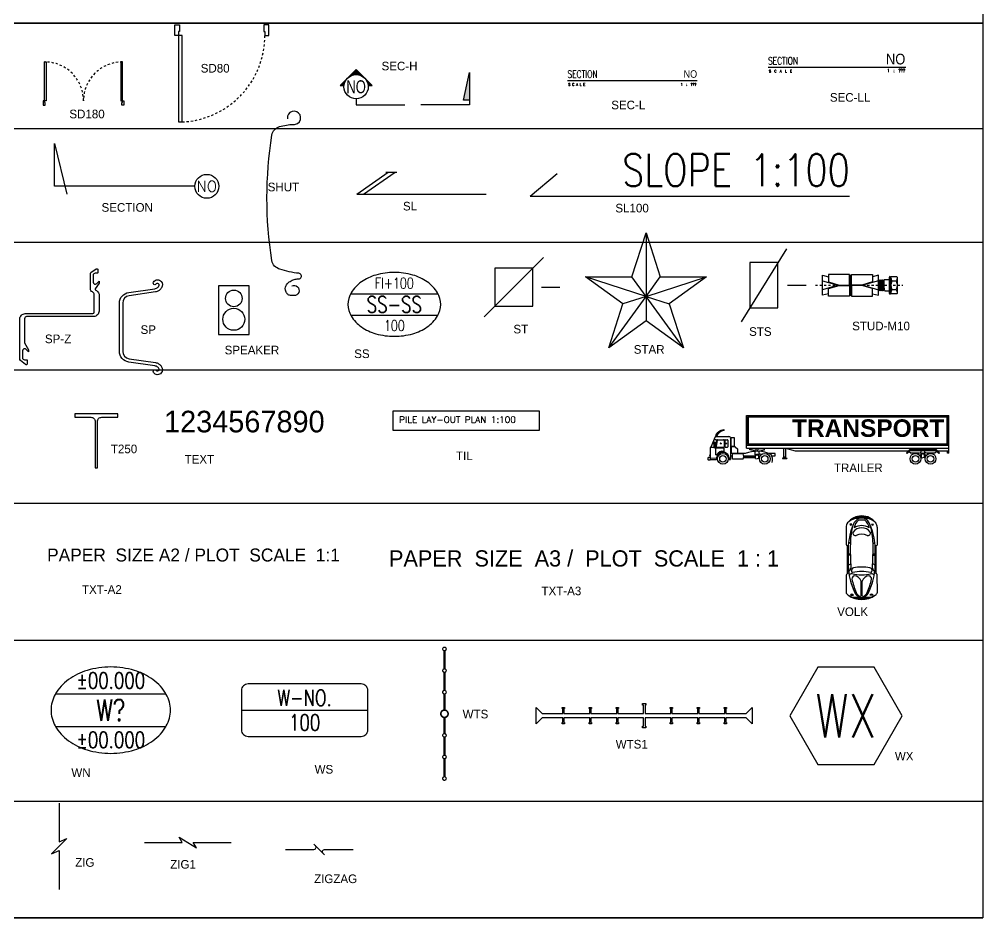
# Model space of a CAD drawing. Header units: inches. Extents: x -2548 to -2391, y 2200 to 2352.
# Drawn here: x -2521.08 to -2476.47, y 2200.95 to 2242.56 of the extents above; entities that cross this region are included whole.
import ezdxf
from ezdxf.enums import TextEntityAlignment as Align

# ---------------------------------------------------------------- set-up
doc = ezdxf.new("R2010")
doc.units = ezdxf.units.IN
doc.header["$MEASUREMENT"] = 0
doc.linetypes.add('GRID7', pattern=[0.295, 0.2, -0.04, 0.015, -0.04])
doc.linetypes.add('Phantom4', pattern=[0.725, 0.35, -0.075, 0.075, -0.075, 0.075, -0.075])
for name, color, linetype in [('4', 4, 'Continuous'), ('BOLT', 7, 'Continuous'), ('DIM', 8, 'Continuous'), ('DOOR', 9, 'Continuous'), ('DOOR-FRAME', 4, 'Continuous'), ('FURNITURE', 15, 'Continuous'), ('P1', 2, 'Continuous'), ('SECTION', 3, 'Continuous'), ('SHEET-PILE', 6, 'Continuous'), ('SHUT', 7, 'Continuous'), ('T-250X200X10X16', 9, 'Continuous'), ('T3', 5, 'Continuous'), ('TEXT', 6, 'Continuous'), ('TEXT-B', 4, 'Continuous'), ('TRUSS1', 2, 'Continuous'), ('TXT-9', 9, 'Continuous'), ('VPORTS', 7, 'Continuous'), ('Water-Stop', 2, 'Continuous')]:
    doc.layers.add(name, color=color, linetype=linetype)
doc.styles.add('B', font='SASB____.PFB')
doc.styles.add('EUR', font='eur_____.pfb', dxfattribs={"width": 0.95})
doc.styles.add('RS', font='ROMANS')
doc.styles.add('Rs75', font='romans.shx', dxfattribs={"width": 0.75})

# ---------------------------------------------------------------- blocks, each defined once
blk = doc.blocks.new('SD180')
at = {"layer": 'DOOR'}
for points in [[(-1835, 100), (-1835, 1000), (-1800, 1000), (-1800, 100)], [(-35, 100), (-35, 1000), (-70, 1000), (-70, 100)]]:
    blk.add_lwpolyline(points, close=True, dxfattribs=at)
at = {"layer": 'DOOR', "color": 8, "linetype": 'GRID7'}
for centre, start, end in [((-1835, 100), 0, 90), ((-35, 100), 90, 180)]:
    blk.add_arc(centre, 900, start, end, dxfattribs=at)
at = {"layer": 'DOOR-FRAME'}
for points in [[(-1835, 100), (-1870, 100), (-1870, 0), (-1825, 0), (-1825, 63), (-1835, 63)], [(-35, 100), (0, 100), (0, 0), (-45, 0), (-45, 63), (-35, 63)]]:
    blk.add_lwpolyline(points, close=True, dxfattribs=at)
blk = doc.blocks.new('SD80')
at = {"layer": 'DOOR'}
blk.add_lwpolyline([(35, 0), (35, -800), (70, -800), (70, 0)], close=True, dxfattribs=at)
at = {"layer": 'DOOR', "color": 8, "linetype": 'GRID7'}
blk.add_arc((33.6, 0.6), 801.4, 272.60415, 359.95817, dxfattribs=at)
at = {"layer": 'DOOR-FRAME'}
for points in [[(35, 0), (0, 0), (0, 100), (45, 100), (45, 37), (35, 37)], [(835, 0), (870, 0), (870, 100), (825, 100), (825, 37), (835, 37)]]:
    blk.add_lwpolyline(points, close=True, dxfattribs=at)
blk = doc.blocks.new('E1')
at = {"color": 5}
blk.add_lwpolyline([(15, 1.5), (13.15, 1.5), (15, 10), (15, 0), (0, 0)], dxfattribs=at)
blk.add_solid([(15, 10), (13.15, 1.5), (15, 1.5)])
blk = doc.blocks.new('E')
at = {"color": 0}
for p, q in [((4.46, 2.28), (3.1, 3.64)), ((4.26, 2.41), (3.1, 3.57)), ((4.11, 2.49), (3.1, 3.5)), ((3.98, 2.56), (3.1, 3.44)), ((3.87, 2.61), (3.1, 3.37)), ((3.76, 2.65), (3.1, 3.31)), ((3.66, 2.68), (3.1, 3.24)), ((3.56, 2.71), (3.1, 3.17)), ((3.47, 2.73), (3.1, 3.11)), ((3.39, 2.75), (3.1, 3.04)), ((3.31, 2.77), (3.1, 2.97)), ((3.23, 2.78), (3.1, 2.91)), ((3.15, 2.79), (3.1, 2.84)), ((6.72, 0), (5.14, 1.58)), ((6.65, 0), (5.25, 1.41)), ((6.59, 0), (5.33, 1.26)), ((6.52, 0), (5.38, 1.14)), ((6.46, 0), (5.43, 1.02)), ((6.39, 0), (5.47, 0.92)), ((6.32, 0), (5.5, 0.82)), ((6.26, 0), (5.53, 0.73)), ((6.19, 0), (5.55, 0.64)), ((6.12, 0), (5.57, 0.55)), ((6.06, 0), (5.58, 0.47)), ((5.99, 0), (5.6, 0.39)), ((5.93, 0), (5.61, 0.32)), ((5.86, 0), (5.61, 0.24)), ((5.79, 0), (5.62, 0.17)), ((5.73, 0), (5.62, 0.1)), ((5.66, 0), (5.62, 0.04)), ((6.72, 0), (5.14, -1.58)), ((6.65, 0), (5.25, -1.41)), ((6.59, 0), (5.33, -1.26)), ((6.52, 0), (5.38, -1.14)), ((6.46, 0), (5.43, -1.02)), ((6.39, 0), (5.47, -0.92)), ((6.32, 0), (5.5, -0.82)), ((6.26, 0), (5.53, -0.73)), ((6.19, 0), (5.55, -0.64)), ((6.12, 0), (5.57, -0.55)), ((6.06, 0), (5.58, -0.47)), ((5.99, 0), (5.6, -0.39)), ((5.93, 0), (5.61, -0.32)), ((5.86, 0), (5.61, -0.24)), ((5.79, 0), (5.62, -0.17)), ((5.73, 0), (5.62, -0.1)), ((5.66, 0), (5.62, -0.04)), ((4.46, -2.28), (3.1, -3.64)), ((4.26, -2.41), (3.1, -3.57)), ((4.11, -2.49), (3.1, -3.5)), ((3.98, -2.56), (3.1, -3.44)), ((3.87, -2.61), (3.1, -3.37)), ((3.76, -2.65), (3.1, -3.31)), ((3.66, -2.68), (3.1, -3.24)), ((3.56, -2.71), (3.1, -3.17)), ((3.47, -2.73), (3.1, -3.11)), ((3.39, -2.75), (3.1, -3.04)), ((3.31, -2.77), (3.1, -2.97)), ((3.23, -2.78), (3.1, -2.91)), ((3.15, -2.79), (3.1, -2.84))]:
    blk.add_line(p, q, dxfattribs=at)
at = {"color": 2}
blk.add_lwpolyline([(3.1, -2.8), (3.1, -3.69), (6.79, 0), (3.1, 3.69), (3.1, 2.8)], dxfattribs=at)
at = {"color": 9}
blk.add_circle((2.81, 0), 2.81, dxfattribs=at)
at = {"color": 6, "style": 'EUR', "width": 0.75}
blk.add_attdef('NO', text='', height=4.5, dxfattribs=at).set_placement((2.81, 0), align=Align.MIDDLE)
blk = doc.blocks.new('SEC-H')
at = {"color": 5}
blk.add_lwpolyline([(0, -1.7), (0, -3.09), (11.25, -3.09)], dxfattribs=at)
ref = blk.add_blockref('E', (0, -1.7), dxfattribs=dict(rotation=90))
ref.add_attrib('NO', 'NO', dxfattribs={"color": 6, "height": 3, "style": 'EUR', "width": 0.75}).set_placement((0, 1.11), align=Align.MIDDLE)
at = {"xscale": 0.75, "yscale": 0.75, "zscale": 0.75}
blk.add_blockref('E1', (15, -3.09), dxfattribs=at)
blk = doc.blocks.new('SEC-L')
at = {"color": 8}
blk.add_line((-30, 0), (30, 0), dxfattribs=at)
at = {"color": 2, "style": 'Rs75'}
blk.add_text('S C A L E', height=1.15, dxfattribs=at).set_placement((-29.68, -2.76), align=Align.BOTTOM_LEFT)
at = {"color": 60, "style": 'Rs75', "width": 0.75}
blk.add_attdef('SECTION', (-30.1, 1.27), '', height=3.4, dxfattribs=at)
at = {"color": 6, "style": 'EUR', "width": 0.9}
blk.add_attdef('NO', text='', height=3.5, dxfattribs=at).set_placement((30, 1.27), align=Align.RIGHT)
at = {"color": 2, "style": 'Rs75'}
blk.add_attdef('1:???', text='', height=1.15, dxfattribs=at).set_placement((29.62, -2.76), align=Align.BOTTOM_RIGHT)
blk = doc.blocks.new('SEC-LL')
at = {"color": 8}
blk.add_line((-31.88, 0), (31.88, 0), dxfattribs=at)
at = {"color": 2, "style": 'Rs75'}
blk.add_text('S  C  A  L  E', height=1.125, dxfattribs=at).set_placement((-31.56, -2.76), align=Align.BOTTOM_LEFT)
at = {"color": 3, "style": 'Rs75', "width": 0.75}
blk.add_attdef('SECTION', (-31.98, 1.27), '', height=3.38, dxfattribs=at)
at = {"color": 3, "style": 'EUR', "width": 0.9}
blk.add_attdef('NO', text='', height=4.96, dxfattribs=at).set_placement((31.59, 1.27), align=Align.RIGHT)
at = {"color": 2, "style": 'Rs75', "width": 0.75}
blk.add_attdef('1:???', text='', height=1.5, dxfattribs=at).set_placement((31.49, -2.76), align=Align.BOTTOM_RIGHT)
blk = doc.blocks.new('SECTION')
at = {"layer": 'SECTION'}
blk.add_lwpolyline([(1298.7, 0), (0, 0), (0, 396.2), (113.2, -73.6)], dxfattribs=at)
at = {"layer": 'TRUSS1'}
blk.add_circle((1409.7, 0), 110.9, dxfattribs=at)
at = {"layer": 'T3', "style": 'RS'}
blk.add_attdef('NO', text='', height=100, dxfattribs=at).set_placement((1409.6, 0), align=Align.MIDDLE_CENTER)
blk = doc.blocks.new('SHUT')
at = {"layer": 'SHUT'}
blk.add_lwpolyline([(-1, -77.84, -1.245081), (0, -82.38, -0.035367), (-1.68, -82.29, -0.115548), (-2.89, -81.76, -0.139889), (-3.66, -80.7, -0.04128), (-3.96, -79.77, -0.097223), (-3.92, -78.46, -0.107118), (-3.13, -76.96, -0.079812), (-1.78, -75.78, -0.067459), (0.15, -74.92, -0.057149), (1.92, -74.62, 1.02978), (2.25, -72.04, -0.057941), (-6.5, -70.12, -0.299254), (-10.25, -66.11, -0.078086), (-10.2, -8.04, -0.286467), (-6.66, -4.1, -0.06139), (-0.27, -3.08, 0.16145), (1.7, -2.58, 1.815385), (-3.06, -0.43)], format="xyb", dxfattribs=at)
blk = doc.blocks.new('SL')
at = {"layer": 'DIM', "color": 4}
for p, q in [((0, 0), (1.457, 1.02)), ((0.319, 0), (1.776, 1.02)), ((1.347, 1.02), (1.858, 1.02))]:
    blk.add_line(p, q, dxfattribs=at)
at = {"layer": 'DIM'}
blk.add_line((0, 0), (6, 0), dxfattribs=at)
blk = doc.blocks.new('SL100')
at = {"color": 5}
blk.add_line((0, 0), (1.252, 1.051), dxfattribs=at)
at = {"color": 8}
blk.add_line((0, 0), (14.79, 0), dxfattribs=at)
at = {"color": 2, "style": 'Rs75', "width": 0.8}
blk.add_text('SLOPE 1:100', height=1.5, dxfattribs=at).set_placement((14.8, 1.209), align=Align.MIDDLE_RIGHT)
blk = doc.blocks.new('SP-Z')
at = {"layer": 'SHEET-PILE'}
blk.add_lwpolyline([(173, 206.9, -0.668179), (181.5, 203.4), (181.5, 190.8, -0.414214), (177.5, 186.8), (169.3, 186.8, 0.414214), (159.3, 176.8), (159.3, 146.4, 0.668179), (176.3, 139.3), (187, 149.9), (187, 140.6), (168.7, 115), (168.7, 110.7, -0.168432), (187, 90.4), (187, 11.8, -0.414214), (162, -13.2), (-148.2, -13.2, 0.414214), (-158.2, -23.2), (-158.2, -135.4), (-139.9, -167), (-139.9, -176.3), (-150.5, -165.7, 0.668179), (-167.6, -172.8), (-167.6, -203.2, 0.414214), (-157.6, -213.2), (-149.3, -213.2, -0.414214), (-145.3, -217.2), (-145.3, -231.8, -0.668168), (-153.8, -235.3), (-177.1, -216.3, -0.198912), (-180, -209.2), (-180, -25, -0.414214), (-155, 0), (155, 0, 0.414214), (165, 10), (165, 86.8, 0.29628), (156.1, 100.6, -0.271515), (146.8, 115.5), (146.8, 182.8, -0.198912), (149.7, 189.9)], format="xyb", close=True, dxfattribs=at)
blk = doc.blocks.new('SP')
at = {"layer": 'SHEET-PILE'}
blk.add_lwpolyline([(-154.5, 111.7), (-154.5, -111.7, 0.373139), (-124.9, -145.8), (-3.1, -163.2, -0.06976), (11.4, -168.9, -0.019668), (16.7, -172.9, -0.094119), (25.2, -183, -0.311366), (23.4, -211.6, -0.537535), (-12.4, -209.2, -1.018146), (0.7, -200.6, 0.270612), (7.5, -202.7, 0.560792), (12.4, -190.8, 0.096978), (7.5, -184.8, 0.092526), (-6, -178.5), (-127.1, -161.1, -0.373139), (-170, -111.7), (-170, 111.7, -0.373139), (-127.1, 161.1), (-6, 178.5, 0.092526), (7.5, 184.8, 0.096978), (12.4, 190.8, 0.560792), (7.5, 202.7, 0.270612), (0.7, 200.6, -1.018146), (-12.4, 209.2, -0.537535), (23.4, 211.6, -0.311366), (25.2, 183, -0.094119), (16.7, 172.9, -0.019668), (11.4, 168.9, -0.06976), (-3.1, 163.2), (-124.9, 145.8, 0.373139)], format="xyb", close=True, dxfattribs=at)
blk = doc.blocks.new('SPEAKER')
blk.add_lwpolyline([(0, 226.5), (0, 0), (142, 0), (142, 226.5)], close=True)
for centre, radius in [((71, 168), 38.5), ((71, 71), 51)]:
    blk.add_circle(centre, radius)
blk = doc.blocks.new('SS')
at = {"color": 1}
for p, q in [((-4.052, 0.986), (4.052, 0.986)), ((-4.052, -0.986), (4.052, -0.986))]:
    blk.add_line(p, q, dxfattribs=at)
blk.add_lwpolyline([(4.302, 0, 0.136407), (4.005, 1.069, 0.10697), (3.042, 2.091, 0.08139), (1.708, 2.719, 0.069464), (0, 2.957, 0.069464), (-1.708, 2.719, 0.08139), (-3.042, 2.091, 0.10697), (-4.005, 1.069, 0.136407), (-4.302, 0, 0.136407), (-4.005, -1.069, 0.10697), (-3.042, -2.091, 0.08139), (-1.708, -2.719, 0.069464), (0, -2.957, 0.069464), (1.708, -2.719, 0.08139), (3.042, -2.091, 0.10697), (4.005, -1.069, 0.136407)], format="xyb", close=True, dxfattribs=at)
at = {"color": 2, "style": 'Rs75', "width": 0.75}
blk.add_attdef('FL%%P', text='', height=1, dxfattribs=at).set_placement((0, 1.972), align=Align.MIDDLE_CENTER)
at = {"color": 4, "style": 'Rs75', "width": 0.75}
blk.add_attdef('GS-X', text='', height=1.5, dxfattribs=at).set_placement((0, 0), align=Align.MIDDLE)
at = {"color": 2, "style": 'Rs75', "width": 0.75}
blk.add_attdef('000', text='', height=1, dxfattribs=at).set_placement((0, -1.963), align=Align.MIDDLE)
blk = doc.blocks.new('ST')
at = {"color": 4}
blk.add_line((2.252, 1.377), (-0.502, -1.377), dxfattribs=at)
at = {"color": 2}
blk.add_line((2.15, 0), (3.004, 0), dxfattribs=at)
at = {"color": 4, "flags": 128}
blk.add_lwpolyline([(1.75, 0.875), (0, 0.875), (0, -0.875), (1.75, -0.875), (1.75, 0.875)], dxfattribs=at)
at = {"color": 2, "style": 'Rs75', "width": 0.75}
blk.add_attdef('300X300X10X5', text='', height=1.5, dxfattribs=at).set_placement((3.147, -0.091), align=Align.MIDDLE_LEFT)
blk = doc.blocks.new('STAR')
at = {"layer": 'TEXT-B', "color": 2, "flags": 128}
blk.add_lwpolyline([(-264, 364), (0, 1178), (264, 364), (1120, 364), (428, -139), (692, -953), (0, -450), (-692, -953), (-428, -139), (-1120, 364)], close=True, dxfattribs=at)
at = {"layer": 'TXT-9', "color": 6}
for p, q in [((0, 1178), (0, 0)), ((0, 0), (-1120, 364)), ((0, 0), (1120, 364)), ((-692, -953), (0, 0)), ((692, -953), (0, 0))]:
    blk.add_line(p, q, dxfattribs=at)
at = {"layer": 'TXT-9', "color": 2}
for q in [(-264, 364), (264, 364), (-428, -139), (428, -139), (0, -450)]:
    blk.add_line((0, 0), q, dxfattribs=at)
blk = doc.blocks.new('STS')
at = {"color": 4}
blk.add_line((1.695, 1.694), (-0.398, -1.694), dxfattribs=at)
at = {"color": 2}
blk.add_line((1.754, 0), (2.608, 0), dxfattribs=at)
at = {"color": 4, "flags": 128}
blk.add_lwpolyline([(1.297, 1.05), (0, 1.05), (0, -1.05), (1.297, -1.05), (1.297, 1.05)], dxfattribs=at)
at = {"color": 2, "style": 'Rs75', "width": 0.75}
blk.add_attdef('300X300X10X5', text='', height=1.5, dxfattribs=at).set_placement((2.751, -0.091), align=Align.MIDDLE_LEFT)
blk = doc.blocks.new('STUD-M10')
at = {"layer": 'BOLT', "color": 8}
for p, q in [((-36.2, 9), (-36.83, 9)), ((-34.83, 9), (-35.7, 9)), ((-36.51, -9), (-36.83, -9)), ((-35.85, -9), (-36.01, -9)), ((-34.83, -9), (-35.35, -9))]:
    blk.add_line(p, q, dxfattribs=at)
at = {"layer": 'BOLT', "color": 88, "linetype": 'Phantom4'}
blk.add_line((-68.26, 0), (12.68, 0), dxfattribs=at)
at = {"layer": 'BOLT'}
for p, q in [((-9.96, 4), (-9.25, -4)), ((-9.25, 5), (-8.46, -5)), ((-8.46, 4), (-7.75, -4)), ((-7.75, 5), (-6.96, -5)), ((-6.96, 4), (-6.25, -4)), ((-6.25, 5), (-5.46, -5)), ((-5.46, 4), (-4.75, -4)), ((-4.75, -4), (-4.75, 5)), ((2.5, 4), (6.44, 4)), ((-10, -4.51), (-9.96, -5)), ((2.5, -4), (6.44, -4))]:
    blk.add_line(p, q, dxfattribs=at)
at = {"layer": 'BOLT', "color": 7}
for points in [[(-56.33, -7.77), (-61.65, -9.29), (-61.65, 9.29), (-56.33, 7.77)], [(-15.33, -7.77), (-10, -9.29), (-10, 9.29), (-15.33, 7.77)]]:
    blk.add_lwpolyline(points, dxfattribs=at)
at = {"layer": 'BOLT', "color": 9}
for points in [[(-56.33, 10), (-56.33, 3.09), (-46.38, 0.25), (-36.83, 0.25), (-36.83, 10)], [(-15.33, 10), (-15.33, 3.09), (-25.27, 0.25), (-34.83, 0.25), (-34.83, 10)], [(-56.33, -10), (-56.33, -3.09), (-46.38, -0.25), (-36.83, -0.25), (-36.83, -10)], [(-15.33, -10), (-15.33, -3.09), (-25.27, -0.25), (-34.83, -0.25), (-34.83, -10)]]:
    blk.add_lwpolyline(points, close=True, dxfattribs=at)
at = {"layer": 'BOLT'}
for points in [[(-36.19, 9.25, -1), (-35.69, 9.25), (-36.02, -9.25, -1), (-36.52, -9.25)], [(-35.24, -3.02), (-35.35, -9.27, -1), (-35.85, -9.26), (-35.74, -3.02)]]:
    blk.add_lwpolyline(points, format="xyb", close=True, dxfattribs=at)
at = {"layer": 'BOLT', "color": 1}
for points in [[(-61.65, 4.09), (-47.33, 0), (-61.65, -4.09)], [(-10, 4.09), (-24.33, 0), (-10, -4.09)]]:
    blk.add_lwpolyline(points, dxfattribs=at)
at = {"layer": 'BOLT', "color": 9}
for points in [[(0, 5), (-4.75, 5), (-5.44, 4.02), (-6.23, 5.02), (-6.96, 4), (-7.75, 5), (-8.46, 4), (-9.25, 5), (-9.96, 4), (-10, 4.05)], [(-10, -4.95), (-9.96, -5), (-9.25, -4), (-8.46, -5), (-7.75, -4), (-6.96, -5), (-6.25, -4), (-5.46, -5), (-4.75, -4), (-3.96, -5), (0, -5)]]:
    blk.add_lwpolyline(points, dxfattribs=at)
blk.add_lwpolyline([(0, -7.25, 1), (1.5, -7.25), (1.5, 7.25, 1), (0, 7.25)], format="xyb", close=True, dxfattribs=at)
blk.add_lwpolyline([(2, -8, -0.236068), (1.5, -7.04), (1.5, 7, -0.244672), (2, 8), (6.94, 8, -0.244672), (7.44, 7), (7.44, -7.04, -0.236068), (6.94, -8), (2, -8)], format="xyb", dxfattribs=at)
at = {"layer": 'BOLT'}
for points in [[(1.5, 7, 0.058766), (2.5, 4, 0.24917), (2.5, -4, 0.069498), (1.5, -7.04)], [(7.44, 7, -0.058766), (6.44, 4, -0.24917), (6.44, -4, -0.069498), (7.44, -7.04)]]:
    blk.add_lwpolyline(points, format="xyb", dxfattribs=at)
blk = doc.blocks.new('T250')
at = {"layer": 'T-250X200X10X16'}
blk.add_lwpolyline([(-25, 43.6, -0.414214), (-5, 23.6), (-5, -190.4), (5, -190.4), (5, 23.6, -0.414214), (25, 43.6), (100, 43.6), (100, 59.6), (-100, 59.6), (-100, 43.6)], format="xyb", close=True, dxfattribs=at)
blk = doc.blocks.new('TEXT')
at = {"layer": 'P1'}
blk.add_text('1234567890', height=1, dxfattribs=at).set_placement((-0.475, 0.015))
blk = doc.blocks.new('TIL')
at = {"layer": 'DIM'}
blk.add_lwpolyline([(-3207, 396), (-3207, -472), (3576, -472), (3576, 396)], close=True, dxfattribs=at)
at = {"layer": 'TEXT', "style": 'RS'}
blk.add_text('PILE LAY-OUT PLAN 1:100', height=300, dxfattribs=at).set_placement((-2918, -141))
blk = doc.blocks.new('TRAILER')
for p, q in [((3545, 4131), (22293, 4131)), ((3545, 1128), (3545, 4131)), ((3695, 3981), (3645, 4031)), ((22143, 3981), (22193, 4031)), ((22293, 652), (22293, 4131)), ((637, 2165), (229, 1207)), ((718, 1896), (542, 1896)), ((768, 1837), (666, 1249)), ((720, 2197), (1918, 2197)), ((845, 1856), (742, 1260)), ((896, 1898), (1428, 1898)), ((1479, 1847), (1479, 1251)), ((1535, 1847), (1535, 1251)), ((1586, 1898), (1764, 1898)), ((1814, 1847), (1814, 1251)), ((2070, 2044), (2070, 52)), ((178, 1156), (178, 204)), ((229, 1207), (556, 1207)), ((465, 1606), (419, 1554)), ((518, 1604), (421, 1494)), ((517, 1543), (471, 1491)), ((556, 1658), (627, 1706)), ((556, 1207), (556, 1658)), ((627, 1123), (556, 1207)), ((627, 1706), (627, 1123)), ((699, 514), (699, 1072)), ((774, 1147), (1404, 1147)), ((792, 1200), (1428, 1200)), ((1156, 1606), (1110, 1554)), ((1210, 1604), (1113, 1494)), ((1208, 1543), (1162, 1491)), ((1479, 820), (1479, 1072)), ((1586, 1200), (1764, 1200)), ((1640, 1606), (1594, 1554)), ((1693, 1604), (1596, 1494)), ((1692, 1543), (1646, 1491)), ((2498, 1244), (2757, 1012)), ((3545, 1381), (22293, 1381)), ((3545, 1128), (21106, 1128)), ((3545, 1128), (22293, 1128)), ((3695, 1531), (3645, 1481)), ((5202, 1047), (3846, 1047)), ((3846, 948), (3846, 1047)), ((4437, 849), (3846, 948)), ((4437, 828), (4436, 1047)), ((4465, 1047), (4465, 1128)), ((4583, 1047), (4583, 1128)), ((4611, 828), (4613, 1047)), ((4611, 849), (5202, 948)), ((5202, 948), (5202, 1047)), ((7171, 1128), (8044, 875)), ((7171, 1128), (7171, 875)), ((19752, 257), (19712, 906)), ((20034, 257), (20075, 906)), ((22143, 1531), (22193, 1481)), ((178, 204), (770, 206)), ((178, 204), (178, 52)), ((178, 52), (771, 52)), ((699, 514), (780, 514)), ((1956, 52), (2070, 52)), ((1957, 204), (2070, 204)), ((3431, 623), (2070, 623)), ((2070, 418), (2209, 418)), ((3245, 579), (2250, 579)), ((2250, 121), (3245, 121)), ((3280, 241), (4390, 241)), ((3285, 273), (4388, 273)), ((3286, 418), (4379, 418)), ((3289, 309), (4386, 309)), ((4396, 145), (4354, 819)), ((4396, 145), (4537, 115)), ((4678, 145), (4537, 115)), ((4678, 145), (4720, 819)), ((4684, 241), (4749, 241)), ((4685, 254), (4752, 254)), ((4686, 273), (4757, 273)), ((4687, 291), (4763, 291)), ((4688, 309), (4769, 309)), ((6206, 623), (5621, 623)), ((5881, 418), (6206, 418)), ((6206, 418), (6206, 623)), ((7023, 243), (6869, 196)), ((6869, 196), (6869, 168)), ((6869, 168), (7296, 168)), ((7143, 243), (7296, 196)), ((7296, 196), (7296, 168)), ((8044, 875), (18566, 875)), ((18619, 822), (18801, 639)), ((19511, 639), (18801, 639)), ((19601, 421), (19742, 421)), ((19613, 404), (19743, 404)), ((19624, 385), (19744, 385)), ((19635, 367), (19746, 367)), ((19641, 354), (19746, 354)), ((19752, 257), (19893, 228)), ((20034, 257), (19893, 228)), ((20040, 354), (20146, 354)), ((20041, 367), (20152, 367)), ((20042, 385), (20163, 385)), ((20044, 404), (20174, 404)), ((20045, 421), (20186, 421)), ((20986, 639), (20276, 639)), ((21168, 822), (20986, 639)), ((21221, 875), (22293, 875)), ((22169, 777), (22293, 777)), ((22169, 652), (22169, 777)), ((22293, 652), (22169, 652))]:
    blk.add_line(p, q)
for points in [[(22193, 4031), (3645, 4031), (3645, 1481), (22193, 1481)], [(22143, 3981), (3695, 3981), (3695, 1531), (22143, 1531)], [(2129, 1283), (2129, 2093), (2412, 2093), (2412, 1283)], [(6995, 293), (6995, 1128), (7171, 1128), (7171, 293)], [(21422, 674), (21114, 981), (18673, 981), (18365, 674), (18418, 621), (18704, 906), (21083, 906), (21369, 621)], [(7023, 168), (7023, 293), (7143, 293), (7143, 168)]]:
    blk.add_lwpolyline(points, close=True)
blk.add_lwpolyline([(1444, 2752, 0.28116), (803, 2221), (698, 2221, -0.295792), (1444, 2853)], format="xyb", close=True)
for points in [[(2129, 1244), (2129, 651), (2757, 651), (2757, 1012)], [(2498, 1244), (2129, 1244)]]:
    blk.add_lwpolyline(points)
for points in [[(0, 70), (0, 210, -0.414214), (70, 280), (178, 280, -0.414214)], [(178, 210), (178, 70, -0.414214), (108, 0), (70, 0, -0.414214), (0, 70)]]:
    blk.add_lwpolyline(points, format="xyb")
for centre, radius in [((1363, 131), 500), ((1363, 131), 300), ((4537, 506), 68.3), ((4537, 506), 48.3), ((5237, 131), 500), ((5237, 131), 300), ((19193, 131), 500), ((19193, 131), 300), ((19893, 619), 68.3), ((19893, 619), 48.3), ((20593, 131), 500), ((20593, 131), 300)]:
    blk.add_circle(centre, radius)
for centre, radius, start, end in [((720, 2072), 125, 90, 131.78842), ((718, 1845), 50.8, 350.10025, 90), ((896, 1847), 50.8, 90, 170.10025), ((1428, 1847), 50.8, 0, 90), ((1586, 1847), 50.8, 90, 180), ((1764, 1847), 50.8, 0, 90), ((1918, 2044), 152, 0, 90), ((229, 1156), 50.8, 90, 180), ((616, 1257), 50.8, 283.07588, 350.10025), ((774, 1072), 75, 90, 180), ((792, 1251), 50.8, 170.10025, 270), ((1404, 1072), 75, 0, 90), ((1428, 1251), 50.8, 270, 0), ((1586, 1251), 50.8, 180, 270), ((1764, 1251), 50.8, 270, 0), ((286, 452), 153, 134.84381, 225.51289), ((1363, 131), 598, 352.35004, 187.64996), ((1363, 131), 698, 80.43952, 146.70714), ((2811, 350), 606, 157.76477, 202.23523), ((2684, 350), 606, 337.76477, 22.23523), ((4526, -2204), 3031, 64.78846, 111.18063), ((4747, 192), 183, 74.32552, 106.92014), ((4609, -405), 982, 71.10034, 84.42715), ((5065, 59), 892, 342.68255, 32.52482), ((19821, -292), 982, 95.57285, 115.96481), ((19683, 305), 183, 73.07986, 125.82065), ((20104, 305), 183, 54.17935, 106.92014), ((19966, -292), 982, 64.03519, 84.42715)]:
    blk.add_arc(centre, radius, start, end)
at = {"style": 'B'}
blk.add_text('TRANSPORT', height=1624.1, dxfattribs=at).set_placement((7758, 2163))
blk = doc.blocks.new('TXT-A2')
at = {"layer": 'DEFPOINTS', "style": 'EUR'}
blk.add_text('PAPER  SIZE A2 / PLOT  SCALE  1:1', height=20, dxfattribs=at).set_placement((0, 0), align=Align.BOTTOM_LEFT)
blk = doc.blocks.new('TXT-A3')
at = {"layer": 'DEFPOINTS', "style": 'EUR'}
blk.add_text('PAPER  SIZE  A3 /  PLOT  SCALE  1 : 1', height=15, dxfattribs=at).set_placement((0, 0), align=Align.BOTTOM_LEFT)
blk = doc.blocks.new('VOLK')
at = {"layer": 'FURNITURE'}
for p, q in [((0.15, 3.675), (-0.15, 3.675)), ((-0.725, 3.35), (-0.725, 2.55)), ((-0.45, 3.5), (-0.55, 3.5)), ((0.45, 3.5), (0.55, 3.5)), ((0.725, 2.55), (0.725, 3.35)), ((-0.675, 2.5), (-0.675, 1.2)), ((-0.625, 2.5), (-0.625, 2.05)), ((-0.525, 2.6), (-0.6, 2.65)), ((0.525, 2.6), (0.6, 2.65)), ((0.625, 2.05), (0.625, 2.5)), ((0.675, 1.2), (0.675, 2.5)), ((-0.525, 2.1), (-0.625, 2.1)), ((-0.525, 2.05), (-0.625, 2.05)), ((0.625, 2.1), (0.525, 2.1)), ((0.525, 2.05), (0.625, 2.05)), ((-0.625, 1.6), (-0.51, 1.65)), ((0.625, 1.6), (0.51, 1.65)), ((-0.725, 1.125), (-0.725, 0.35)), ((0.725, 0.35), (0.723, 1.125)), ((-0.025, 0.175), (-0.025, 0.85)), ((0.025, 0.175), (0.025, 0.85)), ((-0.525, 0.2), (-0.375, 0.2)), ((0.525, 0.2), (0.375, 0.2))]:
    blk.add_line(p, q, dxfattribs=at)
for centre, radius, start, end in [((0, 3.063), 0.812, 36.8699, 143.1301), ((0, 2.919), 0.906, 44.1358, 135.8642), ((0, 2.388), 1.387, 71.0754, 108.9246), ((0.175, 3.2), 0.637, 115.56, 154.44), ((0.251, 3.214), 0.611, 131.0056, 169.5046), ((-0.126, 3.266), 0.557, 19.3242, 66.0946), ((-0.245, 3.218), 0.604, 9.6857, 49.1064), ((-0.445, 3.359), 0.28, 137.0638, 181.8241), ((3.081, 2.158), 3.721, 159.2788, 174.732), ((-0.5, 3.5), 0.05, 180, 0), ((2.555, 2.624), 3.075, 163.934, 180.4481), ((-0.294, 3.081), 0.115, 157.6199, 292.3801), ((0, 2.825), 0.5, 36.8699, 143.1301), ((0, 2.763), 0.662, 58.1092, 121.8908), ((0.294, 3.081), 0.115, 247.6199, 22.3801), ((-2.533, 2.584), 3.058, 0.2913, 16.4405), ((-2.646, 2.227), 3.282, 4.7716, 21.8775), ((0.5, 3.5), 0.05, 180, 0), ((0.237, 3.281), 0.492, 8.0272, 33.0849), ((0, 2.375), 0.65, 67.3801, 112.6199), ((-0.675, 2.55), 0.05, 180, 270), ((13.288, 2.325), 13.815, 178.8594, 183.6313), ((-13.288, 2.325), 13.815, 356.3687, 1.1406), ((0.675, 2.55), 0.05, 270, 0), ((5.575, 1.825), 6.204, 177.9216, 185.5498), ((-5.575, 1.825), 6.204, 354.4502, 2.0784), ((-0.7, 1.475), 0.202, 299.7449, 352.875), ((-0.337, 1.338), 0.143, 105.2551, 195.2551), ((0, -1.325), 2.825, 82.3719, 97.6281), ((0.338, 1.338), 0.143, 344.7449, 74.7449), ((0.7, 1.475), 0.202, 187.125, 240.2551), ((-0.598, 1.095), 0.13, 90.7848, 166.5348), ((3.103, 1.872), 3.759, 189.9116, 205.1395), ((-0.448, 1.07), 0.13, 90.7848, 166.5348), ((-0.425, 1.3), 0.05, 180, 270), ((-0.317, 0.97), 0.134, 104.0362, 188.5836), ((0, 3.2), 2.05, 257.3196, 282.6804), ((1.969, 1.38), 2.457, 190.0702, 205.4192), ((0, -0.531), 1.831, 76.5803, 103.4197), ((-0.352, 0.761), 0.339, 15.2467, 89.6161), ((0.352, 0.761), 0.339, 90.3839, 164.7533), ((-1.969, 1.38), 2.457, 334.5808, 349.9298), ((-3.103, 1.872), 3.759, 334.8605, 350.0884), ((0.317, 0.97), 0.134, 351.4164, 75.9638), ((0.425, 1.3), 0.05, 270, 0), ((0.437, 1.038), 0.163, 32.4712, 85.6013), ((0.606, 1.105), 0.12, 9.658, 93.0224), ((-0.525, 0.375), 0.202, 187.125, 240.2551), ((0, 1.093), 1.093, 235.0178, 304.9822), ((0, 1.427), 1.377, 243.0085, 296.9915), ((-0.45, 0.169), 0.0812, 22.6199, 157.3801), ((0, 4.162), 4.062, 263.6403, 276.3597), ((0, 0.445), 0.345, 209.4871, 330.5129), ((0.037, 0.437), 0.309, 201.3706, 248.6294), ((-0.062, 0.188), 0.0395, 251.5651, 341.5651), ((0.062, 0.188), 0.0395, 198.4349, 288.4349), ((-0.037, 0.437), 0.309, 291.3706, 338.6294), ((0.45, 0.169), 0.0812, 22.6199, 157.3801), ((0.525, 0.375), 0.202, 299.7449, 352.875)]:
    blk.add_arc(centre, radius, start, end, dxfattribs=at)
blk = doc.blocks.new('WN')
at = {"color": 8}
for p, q in [((-5.119, 1.5), (5.119, 1.5)), ((-5.119, -1.5), (5.119, -1.5))]:
    blk.add_line(p, q, dxfattribs=at)
blk.add_lwpolyline([(0, 4, 0.072891), (-2.187, 3.679, 0.083965), (-3.911, 2.828, 0.106532), (-5.143, 1.459, 0.130775), (-5.531, 0, 0.130775), (-5.143, -1.459, 0.106532), (-3.911, -2.828, 0.083965), (-2.187, -3.679, 0.072891), (0, -4, 0.072891), (2.187, -3.679, 0.083965), (3.911, -2.828, 0.106532), (5.143, -1.459, 0.130775), (5.531, 0, 0.130775), (5.143, 1.459, 0.106532), (3.911, 2.828, 0.083965), (2.187, 3.679, 0.072891)], format="xyb", close=True, dxfattribs=at)
at = {"color": 2, "style": 'Rs75', "width": 0.75}
for p in [(0, 2.75), (0, -2.75)]:
    blk.add_attdef('W5', text='', height=1.5, dxfattribs=at).set_placement(p, align=Align.MIDDLE)
at = {"color": 4, "style": 'Rs75', "width": 0.75}
blk.add_attdef('W5', text='', height=2, dxfattribs=at).set_placement((0, 0), align=Align.MIDDLE)
blk = doc.blocks.new('WS')
at = {"color": 1}
blk.add_line((-5.85, 0), (5.85, 0), dxfattribs=at)
blk.add_lwpolyline([(-5.85, -1.823, 0.414214), (-5.242, -2.43), (5.242, -2.43, 0.414214), (5.85, -1.823), (5.85, 1.823, 0.414214), (5.242, 2.43), (-5.242, 2.43, 0.414214), (-5.85, 1.823)], format="xyb", close=True, dxfattribs=at)
at = {"color": 2, "style": 'Rs75', "width": 0.75}
for tag, p in [('WALL', (0, 1.143)), ('OOO', (0, -1.143))]:
    blk.add_attdef(tag, text='', height=1.5, dxfattribs=at).set_placement(p, align=Align.MIDDLE)
blk = doc.blocks.new('WTS')
for points, const_width in [([(-4.05, 150, 1), (4.05, 150, 1)], 3), ([(-4.05, 100, 1), (4.05, 100, 1)], 3), ([(-4.05, 50, 1), (4.05, 50, 1)], 3), ([(-8.4375, 0, 1), (8.4375, 0, 1)], 3.75), ([(-4.05, -50, -1), (4.05, -50, -1)], 3), ([(-4.05, -100, -1), (4.05, -100, -1)], 3), ([(-4.05, -150, -1), (4.05, -150, -1)], 3)]:
    blk.add_lwpolyline(points, format="xyb", close=True, dxfattribs=dict(const_width=const_width))
at = {"const_width": 5}
for points in [[(0, 104.05), (0, 145.95)], [(0, 54.05), (0, 95.95)], [(0, 6.75), (0, 45.95)], [(0, -6.75), (0, -45.95)], [(0, -54.05), (0, -95.95)], [(0, -104.05), (0, -145.95)]]:
    blk.add_lwpolyline(points, dxfattribs=at)
blk = doc.blocks.new('wts1')
at = {"layer": 'Water-Stop'}
blk.add_lwpolyline([(-25.5, 2), (-25.5, 6.5), (-26, 6.5), (-26, 7.5), (-24, 7.5), (-24, 6.5), (-24.5, 6.5), (-24.5, 2), (-0.75, 2), (-0.75, 9.75), (-1.5, 9.75), (-1.5, 11.25), (1.5, 11.25), (1.5, 9.75), (0.75, 9.75), (0.75, 2), (24.5, 2), (24.5, 6.5), (24, 6.5), (24, 7.5), (26, 7.5), (26, 6.5), (25.5, 6.5), (25.5, 2), (49.5, 2), (49.5, 6.5), (49, 6.5), (49, 7.5), (51, 7.5), (51, 6.5), (50.5, 6.5), (50.5, 2), (74.5, 2), (74.5, 6.5), (74, 6.5), (74, 7.5), (76, 7.5), (76, 6.5), (75.5, 6.5), (75.5, 2), (94.5, 2), (100, 7.5), (100, -7.5), (94.5, -2), (75.5, -2), (75.5, -6.5), (76, -6.5), (76, -7.5), (74, -7.5), (74, -6.5), (74.5, -6.5), (74.5, -2), (50.5, -2), (50.5, -6.5), (51, -6.5), (51, -7.5), (49, -7.5), (49, -6.5), (49.5, -6.5), (49.5, -2), (25.5, -2), (25.5, -6.5), (26, -6.5), (26, -7.5), (24, -7.5), (24, -6.5), (24.5, -6.5), (24.5, -2), (0.75, -2), (0.75, -9.75), (1.5, -9.75), (1.5, -11.25), (-1.5, -11.25), (-1.5, -9.75), (-0.75, -9.75), (-0.75, -2), (-24.5, -2), (-24.5, -6.5), (-24, -6.5), (-24, -7.5), (-26, -7.5), (-26, -6.5), (-25.5, -6.5), (-25.5, -2), (-49.5, -2), (-49.5, -6.5), (-49, -6.5), (-49, -7.5), (-51, -7.5), (-51, -6.5), (-50.5, -6.5), (-50.5, -2), (-74.5, -2), (-74.5, -6.5), (-74, -6.5), (-74, -7.5), (-76, -7.5), (-76, -6.5), (-75.5, -6.5), (-75.5, -2), (-94.5, -2), (-100, -7.5), (-100, 7.5), (-94.5, 2), (-75.5, 2), (-75.5, 6.5), (-76, 6.5), (-76, 7.5), (-74, 7.5), (-74, 6.5), (-74.5, 6.5), (-74.5, 2), (-50.5, 2), (-50.5, 6.5), (-51, 6.5), (-51, 7.5), (-49, 7.5), (-49, 6.5), (-49.5, 6.5), (-49.5, 2)], close=True, dxfattribs=at)
blk = doc.blocks.new('WX')
at = {"color": 9}
blk.add_lwpolyline([(-1.299, 2.25), (-2.598, 0), (-1.299, -2.25), (1.299, -2.25), (2.598, 0), (1.299, 2.25)], close=True, dxfattribs=at)
at = {"color": 2, "style": 'Rs75', "width": 0.75}
blk.add_attdef('WX', text='', height=2, dxfattribs=at).set_placement((0, 0), align=Align.MIDDLE_CENTER)
blk = doc.blocks.new('ZIG')
blk.add_lwpolyline([(0, 1), (0, 0.1), (0.177, 0.177), (-0.177, -0.177), (0, -0.1), (0, -1)])
blk = doc.blocks.new('ZIG1')
blk.add_lwpolyline([(-200.7, 0), (-25, 0), (-40, 25), (40, -25), (25, 0), (200.7, 0)])
blk = doc.blocks.new('ZIGZAG')
for p, q in [((-0.3135, 0), (-0.05, 0)), ((0, 0), (-0.05, 0.05)), ((0, 0), (0.05, -0.05))]:
    blk.add_line(p, q)
blk.add_lwpolyline([(0.0367, -0.0367, -0.685947), (0.05, 0), (0.3135, 0)], format="xyb")
blk.add_arc((-0.0504, 0.0209), 0.0209, 271.12694, 48.91923)

msp = doc.modelspace()

# ---------------------------------------------------------------- linework, layer by layer
for p, q in [((-2547.27235, 2237.49914), (-2476.47077, 2237.49914)), ((-2547.27235, 2232.24106), (-2476.47077, 2232.24106)), ((-2547.27235, 2226.32168), (-2476.47077, 2226.32168)), ((-2547.27235, 2220.15455), (-2476.47077, 2220.15455)), ((-2547.27235, 2213.79757), (-2476.47077, 2213.79757)), ((-2547.27235, 2206.34858), (-2476.47077, 2206.34858)), ((-2547.27235, 2200.9483), (-2476.47077, 2200.9483))]:
    msp.add_line(p, q)
for points in [[(-2547.27235, 2298.72904), (-2476.47077, 2298.72904), (-2476.47077, 2242.38525), (-2547.27235, 2242.38525)], [(-2547.27235, 2242.38525), (-2476.47077, 2242.38525), (-2476.47077, 2200.9483), (-2547.27235, 2200.9483)]]:
    msp.add_lwpolyline(points, close=True)

# ---------------------------------------------------------------- block references
at = {"layer": 'VPORTS'}
for name, p, xscale, yscale, zscale in [('SD80', (-2513.88456, 2241.80479), 0.005, 0.005, 0.005), ('SD180', (-2516.23906, 2238.58764), 0.002, 0.002, 0.002), ('SEC-H', (-2505.48634, 2239.21534), 0.2, 0.2, 0.2), ('SHUT', (-2508.3642, 2237.99965), 0.1, 0.1, 0.1), ('STAR', (-2492.05974, 2229.72696), 0.0025, 0.0025, 0.0025), ('SP-Z', (-2519.26, 2228.92716), 0.01, 0.01, 0.01), ('STUD-M10', (-2480.80252, 2230.24114), 0.05, 0.05, 0.05), ('SP', (-2514.74563, 2228.29872), 0.01, 0.01, 0.01), ('SPEAKER', (-2511.85994, 2227.95595), 0.01, 0.01, 0.01), ('T250', (-2517.51691, 2223.69209), 0.01, 0.01, 0.01), ('TIL', (-2500.57349, 2224.00942), 0.001, 0.001, 0.001), ('TRAILER', (-2489.18322, 2222.13879), 0.0005, 0.0005, 0.0005), ('TXT-A2', (-2519.79551, 2217.26815), 0.03, 0.03, 0.03), ('TXT-A3', (-2503.96314, 2216.99049), 0.05, 0.05, 0.05), ('WTS', (-2501.39594, 2210.39608), 0.02, 0.02, 0.02), ('wts1', (-2492.14308, 2210.31093), 0.05, 0.05, 0.05), ('ZIG', (-2519.24131, 2204.25772), 2, 2, 2), ('ZIG1', (-2513.28511, 2204.43034), 0.01, 0.01, 0.01), ('ZIGZAG', (-2507.19465, 2204.11206), 5, 5, 5)]:
    msp.add_blockref(name, p, dxfattribs=dict(at, xscale=xscale, yscale=yscale, zscale=zscale))
for name, p, xscale, yscale, zscale, values in [('SEC-LL', (-2483.21512, 2240.34357), 0.1, 0.1, 0.1, {'SECTION': 'SECTION', 'NO': 'NO', '1:???': '1  :  ???'}), ('SEC-L', (-2492.69297, 2239.72541), 0.1, 0.1, 0.1, {'SECTION': 'SECTION', 'NO': 'NO', '1:???': '1  :  ???'}), ('SECTION', (-2519.44722, 2234.82511), 0.005, 0.005, 0.005, {'NO': 'NO'}), ('SS', (-2503.71692, 2229.35563), 0.5, 0.5, 0.5, {'GS-X': 'SS-SS', 'FL%%P': 'FI+100', '000': '100'}), ('WS', (-2507.86991, 2210.56255), 0.5, 0.5, 0.5, {'OOO': '100', 'WALL': 'W-NO.'})]:
    msp.add_blockref(name, p, dxfattribs=dict(at, xscale=xscale, yscale=yscale, zscale=zscale)).add_auto_attribs(values)
for name, p in [('SL100', (-2497.42636, 2234.36708)), ('SL', (-2505.46088, 2234.45869)), ('STS', (-2487.25965, 2230.24114)), ('ST', (-2499.05978, 2230.15543)), ('TEXT', (-2513.90602, 2223.41438)), ('VOLK', (-2482.07574, 2215.68452))]:
    msp.add_blockref(name, p, dxfattribs=at)
ref = msp.add_blockref('WN', (-2516.8483, 2210.56255), dxfattribs=dict(at, xscale=0.5, yscale=0.5, zscale=0.5))
ref.add_attrib('W5', 'W?', dxfattribs={"layer": '0', "color": 4, "height": 1, "style": 'Rs75', "width": 0.75}).set_placement((-2516.8483, 2210.56255), align=Align.MIDDLE)
ref.add_attrib('W5', '%%p00.000', dxfattribs={"layer": '0', "color": 2, "height": 0.75, "style": 'Rs75', "width": 0.75}).set_placement((-2516.8483, 2211.93755), align=Align.MIDDLE)
ref.add_attrib('W5', '%%p00.000', dxfattribs={"layer": '0', "color": 2, "height": 0.75, "style": 'Rs75', "width": 0.75}).set_placement((-2516.8483, 2209.18755), align=Align.MIDDLE)
msp.add_blockref('WX', (-2482.80359, 2210.30252), dxfattribs=at).add_auto_attribs({'WX': 'WX'})

# ---------------------------------------------------------------- texts
at = {"layer": '4'}
for s, p in [('SEC-H', (-2504.30903, 2240.19619)), ('SD80', (-2512.68205, 2240.09317)), ('SEC-L', (-2493.67393, 2238.39147)), ('SEC-LL', (-2483.54901, 2238.74456)), ('SD180', (-2518.76481, 2237.97455)), ('SHUT', (-2509.58066, 2234.5932)), ('SECTION', (-2517.27471, 2233.64695)), ('SL', (-2503.31796, 2233.70748)), ('SL100', (-2493.48093, 2233.61582)), ('STUD-M10', (-2482.51651, 2228.15591)), ('SP', (-2515.4688, 2227.98857)), ('ST', (-2498.20254, 2228.0131)), ('STS', (-2487.28806, 2227.89884)), ('SP-Z', (-2519.89748, 2227.56015)), ('SPEAKER', (-2511.57421, 2227.04189)), ('SS', (-2505.57412, 2226.87053)), ('STAR', (-2492.63101, 2227.07044)), ('T250', (-2516.84238, 2222.46229)), ('TEXT', (-2513.4298, 2221.98624)), ('TIL', (-2500.86113, 2222.14191)), ('TRAILER', (-2483.36204, 2221.58653)), ('TXT-A2', (-2518.1801, 2215.94945)), ('TXT-A3', (-2496.90257, 2215.88519)), ('VOLK', (-2483.2104, 2214.92119)), ('WTS', (-2500.55449, 2210.18102)), ('WTS1', (-2493.46545, 2208.78568)), ('WX', (-2480.5381, 2208.2313)), ('WS', (-2507.40887, 2207.62271)), ('WN', (-2518.67301, 2207.47037)), ('ZIG', (-2518.49688, 2203.30842)), ('ZIG1', (-2514.09446, 2203.22208)), ('ZIGZAG', (-2507.43174, 2202.55224))]:
    msp.add_text(s, height=0.4, dxfattribs=at).set_placement(p)

doc.saveas('drawing.dxf')
